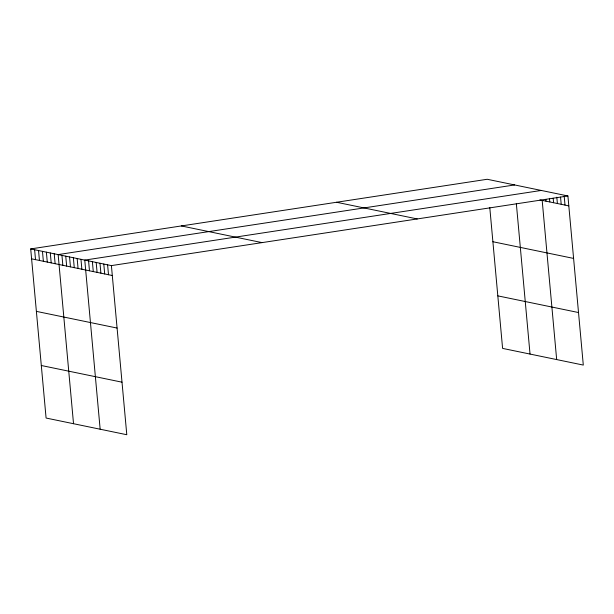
<?xml version="1.0" encoding="UTF-8"?>
<svg xmlns="http://www.w3.org/2000/svg" width="614" height="614" viewBox="0 0 614 614"><rect width="100%" height="100%" fill="white"/><g stroke="black" fill="none" stroke-linecap="round" stroke-linejoin="round"><path stroke-width="0.92" d="M30.7 248.923L111.403 265.601L126.791 434.727L46.088 418.042L30.7 248.923L487.209 179.273L567.912 195.958L583.3 365.077L502.597 348.399L489.788 207.586M514.647 184.944L58.138 254.587L73.526 423.714M541.279 190.447L84.77 260.098L100.159 429.217M111.403 265.601L567.912 195.958M539.898 199.903L568.81 205.874M336.564 202.259L417.259 218.937M492.889 241.732L573.591 258.417M181.345 225.937L262.048 242.614M497.816 295.864L578.518 312.541M31.606 258.839L112.301 275.517M36.387 311.375L117.082 328.06M41.307 365.507L122.009 382.184M564.189 196.073L565.01 205.091M560.544 197.086L561.204 204.301M556.821 197.201L557.397 203.518M553.183 198.222L553.59 202.727M549.461 198.337L549.791 201.945M545.823 199.358L545.984 201.162M542.177 200.371L556.668 359.574M516.343 203.625L530.035 354.071M107.596 264.811L108.501 274.734M103.789 264.028L104.695 273.951M99.99 263.237L100.888 273.161M96.183 262.454L97.089 272.378M92.376 261.671L93.282 271.588M88.577 260.881L89.475 270.805M80.964 259.308L81.869 269.231M77.157 258.525L78.062 268.441M73.358 257.734L74.256 267.658M69.551 256.951L70.456 266.867M65.744 256.161L66.65 266.085M61.945 255.378L62.843 265.302M54.216 253.782L55.122 263.705M50.302 252.968L51.2 262.892M46.38 252.162L47.286 262.078M42.458 251.349L43.364 261.272M38.536 250.543L39.442 260.459M34.622 249.729L35.52 259.653"/></g></svg>
